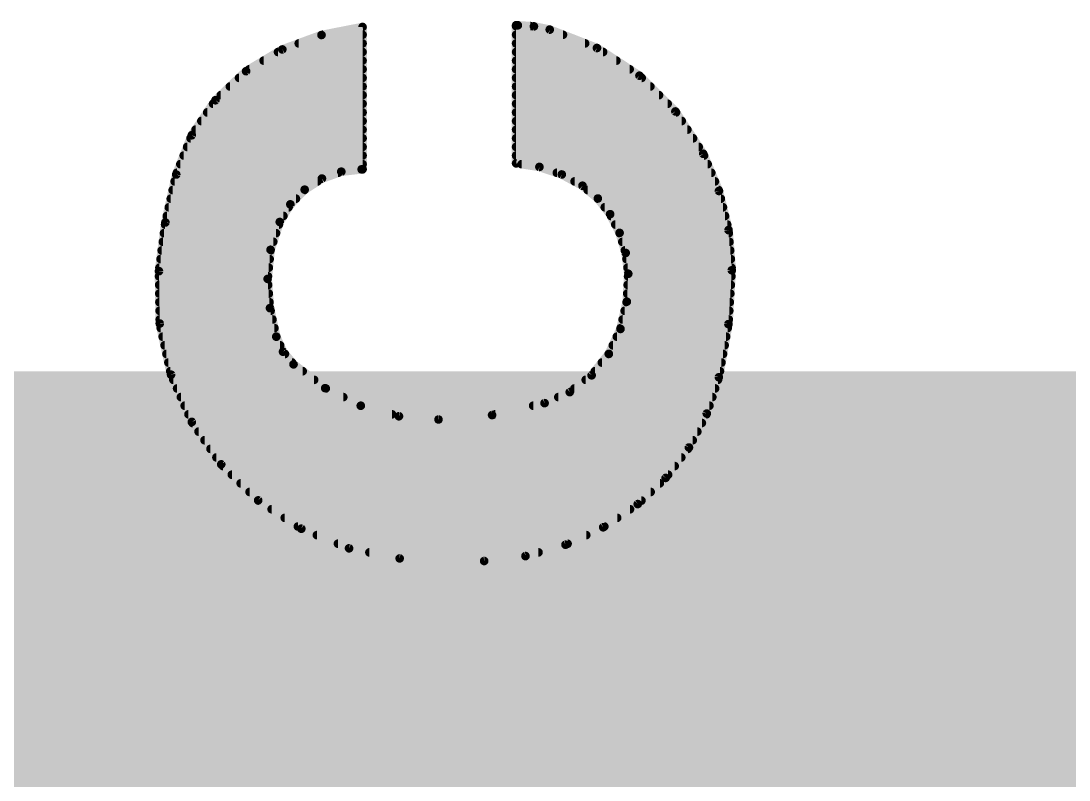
# Model space of a CAD drawing. Extents: x -1.3 to 26.8, y -12.7 to 30.6.
# Drawn here: x 9.436 to 12.522, y 17.846 to 20.081 of the extents above; entities that cross this region are included whole.
import ezdxf

# ---------------------------------------------------------------- set-up
doc = ezdxf.new("R2010")
doc.units = 0
doc.layers.add('16', color=132, linetype='CONTINUOUS')
doc.layers.add('21', color=41, linetype='CONTINUOUS')

# ---------------------------------------------------------------- blocks, each defined once
blk = doc.blocks.new('RECT')
blk.add_solid([(-0.5, -0.5), (0.5, -0.5), (-0.5, 0.5), (0.5, 0.5)])

msp = doc.modelspace()

# ---------------------------------------------------------------- linework, layer by layer
at = {"layer": '21', "const_width": 0.0254}
for points in [[(10.3212, 20.0399), (10.4419, 20.0635)], [(10.4419, 20.0635), (10.4419, 19.6444)], [(10.8941, 19.6621), (10.8941, 20.0685)], [(10.8941, 20.0685), (10.8991, 20.0685)], [(10.8941, 20.066), (10.9363, 20.066)], [(10.8991, 20.0685), (10.9465, 20.0653)], [(10.9465, 20.0653), (10.9931, 20.0558)], [(10.9931, 20.0558), (11.1322, 20.0016)], [(10.2057, 19.9974), (10.3212, 20.0399)], [(10.325, 20.0406), (10.4419, 20.0406)], [(10.8941, 20.0406), (11.0321, 20.0406)], [(10.099, 19.9334), (10.2057, 19.9974)], [(10.193, 19.9898), (10.4419, 19.9898)], [(10.2541, 20.0152), (10.4419, 20.0152)], [(10.8941, 20.0152), (11.0973, 20.0152)], [(10.8941, 19.9898), (11.1503, 19.9898)], [(11.1322, 20.0016), (11.2573, 19.9201)], [(10.1507, 19.9644), (10.4419, 19.9644)], [(10.8941, 19.9644), (11.1893, 19.9644)], [(10.0088, 19.8478), (10.099, 19.9334)], [(10.1084, 19.939), (10.4419, 19.939)], [(10.8941, 19.939), (11.2283, 19.939)], [(10.0782, 19.9136), (10.4419, 19.9136)], [(10.8941, 19.9136), (11.2639, 19.9136)], [(11.2573, 19.9201), (11.3631, 19.8148)], [(10.0246, 19.8628), (10.4419, 19.8628)], [(10.0514, 19.8882), (10.4419, 19.8882)], [(10.8941, 19.8882), (11.2894, 19.8882)], [(10.8941, 19.8628), (11.3149, 19.8628)], [(9.9391, 19.7448), (10.0088, 19.8478)], [(10.0017, 19.8374), (10.4419, 19.8374)], [(10.8941, 19.8374), (11.3404, 19.8374)], [(9.9845, 19.812), (10.4419, 19.812)], [(10.8941, 19.812), (11.365, 19.812)], [(11.3631, 19.8148), (11.4452, 19.6901)], [(9.9674, 19.7866), (10.4419, 19.7866)], [(10.8941, 19.7866), (11.3817, 19.7866)], [(9.8933, 19.6291), (9.9391, 19.7448)], [(9.9502, 19.7612), (10.4419, 19.7612)], [(10.8941, 19.7612), (11.3984, 19.7612)], [(9.9255, 19.7104), (10.4419, 19.7104)], [(9.9355, 19.7358), (10.4419, 19.7358)], [(10.8941, 19.7358), (11.4151, 19.7358)], [(10.8941, 19.7104), (11.4318, 19.7104)], [(9.9154, 19.685), (10.4419, 19.685)], [(10.8941, 19.685), (11.4474, 19.685)], [(11.4452, 19.6901), (11.4913, 19.5808)], [(9.9054, 19.6596), (10.4419, 19.6596)], [(10.9628, 19.6515), (10.8941, 19.6621)], [(10.9104, 19.6596), (11.4581, 19.6596)], [(11.0286, 19.6293), (10.9628, 19.6515)], [(9.8614, 19.488), (9.8933, 19.6291)], [(9.8953, 19.6342), (10.37, 19.6342)], [(10.3224, 19.6172), (10.2715, 19.5845)], [(10.3793, 19.6375), (10.3224, 19.6172)], [(10.4394, 19.6444), (10.3793, 19.6375)], [(10.4419, 19.6444), (10.4394, 19.6444)], [(11.0141, 19.6342), (11.4688, 19.6342)], [(11.0896, 19.5961), (11.0286, 19.6293)], [(9.8887, 19.6088), (10.3093, 19.6088)], [(10.2715, 19.5845), (10.2293, 19.5412)], [(11.0663, 19.6088), (11.4795, 19.6088)], [(11.1348, 19.5586), (11.0896, 19.5961)], [(9.8772, 19.558), (10.2457, 19.558)], [(9.883, 19.5834), (10.2704, 19.5834)], [(11.1049, 19.5834), (11.4902, 19.5834)], [(11.1709, 19.5123), (11.1348, 19.5586)], [(11.1353, 19.558), (11.4969, 19.558)], [(11.4913, 19.5808), (11.5196, 19.4655)], [(9.8715, 19.5326), (10.2242, 19.5326)], [(10.2293, 19.5412), (10.1981, 19.4894)], [(11.1551, 19.5326), (11.5031, 19.5326)], [(9.8657, 19.5072), (10.2088, 19.5072)], [(11.1988, 19.4573), (11.1709, 19.5123)], [(11.1735, 19.5072), (11.5093, 19.5072)], [(9.8425, 19.3446), (9.8614, 19.488)], [(9.8606, 19.4818), (10.1956, 19.4818)], [(10.1981, 19.4894), (10.1711, 19.4076)], [(11.1863, 19.4818), (11.5156, 19.4818)], [(11.5196, 19.4655), (11.5291, 19.3472)], [(9.8539, 19.431), (10.1788, 19.431)], [(9.8572, 19.4564), (10.1872, 19.4564)], [(11.2167, 19.3982), (11.1988, 19.4573)], [(11.199, 19.4564), (11.5203, 19.4564)], [(11.2068, 19.431), (11.5223, 19.431)], [(9.8505, 19.4056), (10.1709, 19.4056)], [(10.1711, 19.4076), (10.1625, 19.3218)], [(11.2145, 19.4056), (11.5244, 19.4056)], [(9.8472, 19.3802), (10.1683, 19.3802)], [(11.2243, 19.337), (11.2167, 19.3982)], [(11.219, 19.3802), (11.5264, 19.3802)], [(9.8449, 19.1904), (9.8425, 19.3446)], [(9.8438, 19.3548), (10.1658, 19.3548)], [(11.2221, 19.3548), (11.5285, 19.3548)], [(11.5291, 19.3472), (11.5192, 19.1886)], [(9.8427, 19.3294), (10.1633, 19.3294)], [(10.1625, 19.3218), (10.1693, 19.2358)], [(11.22, 19.2547), (11.2243, 19.337)], [(11.2239, 19.3294), (11.528, 19.3294)], [(9.8431, 19.304), (10.1639, 19.304)], [(9.8435, 19.2786), (10.1659, 19.2786)], [(11.2213, 19.2786), (11.5248, 19.2786)], [(11.2226, 19.304), (11.5264, 19.304)], [(9.8439, 19.2532), (10.1679, 19.2532)], [(11.2014, 19.1745), (11.22, 19.2547)], [(11.2197, 19.2532), (11.5232, 19.2532)], [(9.8443, 19.2278), (10.1711, 19.2278)], [(10.1693, 19.2358), (10.1879, 19.1516)], [(11.2138, 19.2278), (11.5217, 19.2278)], [(9.8447, 19.2024), (10.1767, 19.2024)], [(9.8781, 19.0398), (9.8449, 19.1904)], [(11.2079, 19.2024), (11.5201, 19.2024)], [(11.5192, 19.1886), (11.491, 19.0322)], [(9.8478, 19.177), (10.1823, 19.177)], [(11.1671, 19.1011), (11.2014, 19.1745)], [(11.202, 19.177), (11.5171, 19.177)], [(9.8534, 19.1516), (10.1879, 19.1516)], [(9.859, 19.1262), (10.1993, 19.1262)], [(10.1879, 19.1516), (10.2077, 19.1075)], [(11.1789, 19.1262), (11.508, 19.1262)], [(11.1907, 19.1516), (11.5125, 19.1516)], [(9.8646, 19.1008), (10.2133, 19.1008)], [(10.2077, 19.1075), (10.2387, 19.0703)], [(11.1164, 19.0379), (11.1671, 19.1011)], [(11.1669, 19.1008), (11.5034, 19.1008)], [(9.8702, 19.0754), (10.2345, 19.0754)], [(10.2387, 19.0703), (10.3319, 19)], [(11.1465, 19.0754), (11.4988, 19.0754)], [(9.8758, 19.05), (10.2656, 19.05)], [(9.9392, 18.9007), (9.8781, 19.0398)], [(11.0521, 18.9886), (11.1164, 19.0379)], [(11.1261, 19.05), (11.4942, 19.05)], [(11.491, 19.0322), (11.4556, 18.9252)], [(9.8848, 19.0246), (10.2993, 19.0246)], [(9.8959, 18.9992), (10.3336, 18.9992)], [(10.3319, 19), (10.4366, 18.9484)], [(11.0659, 18.9992), (11.4801, 18.9992)], [(11.0991, 19.0246), (11.4885, 19.0246)], [(9.9071, 18.9738), (10.3851, 18.9738)], [(10.9779, 18.956), (11.0521, 18.9886)], [(11.0184, 18.9738), (11.4717, 18.9738)], [(9.9183, 18.9484), (10.4367, 18.9484)], [(10.4366, 18.9484), (10.5491, 18.9173)], [(10.8234, 18.9209), (10.9779, 18.956)], [(10.9444, 18.9484), (11.4633, 18.9484)], [(9.9294, 18.923), (10.5286, 18.923)], [(10.5491, 18.9173), (10.6655, 18.9078)], [(10.6655, 18.9078), (10.8234, 18.9209)], [(10.8326, 18.923), (11.4544, 18.923)], [(11.4556, 18.9252), (11.4029, 18.8255)], [(10.0258, 18.7758), (9.9392, 18.9007)], [(9.9414, 18.8976), (11.441, 18.8976)], [(9.959, 18.8722), (11.4276, 18.8722)], [(9.9766, 18.8468), (11.4142, 18.8468)], [(9.9942, 18.8214), (11.3998, 18.8214)], [(11.4029, 18.8255), (11.3345, 18.7359)], [(10.0118, 18.796), (11.3804, 18.796)], [(10.1346, 18.6697), (10.0258, 18.7758)], [(10.0311, 18.7706), (11.361, 18.7706)], [(10.0571, 18.7452), (11.3416, 18.7452)], [(11.3345, 18.7359), (11.2522, 18.6588)], [(10.0832, 18.7198), (11.3173, 18.7198)], [(10.1092, 18.6944), (11.2902, 18.6944)], [(10.2616, 18.5863), (10.1346, 18.6697)], [(10.1356, 18.669), (11.2631, 18.669)], [(11.2522, 18.6588), (11.1505, 18.5906)], [(10.1743, 18.6436), (11.2295, 18.6436)], [(10.2129, 18.6182), (11.1917, 18.6182)], [(10.2516, 18.5928), (11.1538, 18.5928)], [(10.4022, 18.5286), (10.2616, 18.5863)], [(10.3076, 18.5674), (11.1005, 18.5674)], [(11.1505, 18.5906), (11.0394, 18.5391)], [(10.3695, 18.542), (11.0456, 18.542)], [(11.0394, 18.5391), (10.9217, 18.5057)], [(10.5512, 18.4988), (10.4022, 18.5286)], [(10.4622, 18.5166), (10.96, 18.5166)], [(10.9217, 18.5057), (10.8001, 18.4912)], [(10.8001, 18.4912), (10.5512, 18.4988)]]:
    msp.add_lwpolyline(points, dxfattribs=at)
at = {"layer": '21', "const_width": 0.0127}
for points in [[(10.4482, 20.0635, 1), (10.4356, 20.0635)], [(10.4431, 20.0573, 1), (10.4407, 20.0697)], [(10.8941, 20.0749, 1), (10.8941, 20.0621)], [(10.8941, 20.0724, 1), (10.8941, 20.0597)], [(10.9004, 20.0685, 1), (10.8878, 20.0685)], [(10.8995, 20.0748, 1), (10.8987, 20.0622)], [(10.8991, 20.0621, 1), (10.8991, 20.0749)], [(10.9363, 20.0597, 1), (10.9363, 20.0724)], [(10.9478, 20.0715, 1), (10.9453, 20.0591)], [(10.9461, 20.059, 1), (10.947, 20.0716)], [(10.9954, 20.0617, 1), (10.9908, 20.0499)], [(10.9918, 20.0496, 1), (10.9944, 20.062)], [(10.3199, 20.0461, 1), (10.3224, 20.0336)], [(10.325, 20.047, 1), (10.325, 20.0343)], [(10.3234, 20.0339, 1), (10.319, 20.0458)], [(10.4419, 20.0343, 1), (10.4419, 20.047)], [(10.8941, 20.047, 1), (10.8941, 20.0343)], [(11.0321, 20.0343, 1), (11.0321, 20.047)], [(10.193, 19.9962, 1), (10.193, 19.9835)], [(10.2035, 20.0034, 1), (10.2079, 19.9914)], [(10.209, 19.992, 1), (10.2024, 20.0028)], [(10.2541, 20.0216, 1), (10.2541, 20.0088)], [(10.4419, 20.0088, 1), (10.4419, 20.0216)], [(10.4419, 19.9835, 1), (10.4419, 19.9962)], [(10.8941, 20.0216, 1), (10.8941, 20.0088)], [(10.8941, 19.9962, 1), (10.8941, 19.9835)], [(11.0973, 20.0088, 1), (11.0973, 20.0216)], [(11.1357, 20.0069, 1), (11.1287, 19.9963)], [(11.1299, 19.9957, 1), (11.1345, 20.0075)], [(11.1503, 19.9835, 1), (11.1503, 19.9962)], [(10.1507, 19.9708, 1), (10.1507, 19.9581)], [(10.4419, 19.9581, 1), (10.4419, 19.9708)], [(10.8941, 19.9708, 1), (10.8941, 19.9581)], [(11.1893, 19.9581, 1), (11.1893, 19.9708)], [(10.0958, 19.9388, 1), (10.1023, 19.9279)], [(10.1034, 19.9288, 1), (10.0947, 19.938)], [(10.1084, 19.9454, 1), (10.1084, 19.9326)], [(10.4419, 19.9326, 1), (10.4419, 19.9454)], [(10.8941, 19.9454, 1), (10.8941, 19.9326)], [(11.2283, 19.9326, 1), (11.2283, 19.9454)], [(10.0782, 19.92, 1), (10.0782, 19.9073)], [(10.4419, 19.9073, 1), (10.4419, 19.92)], [(10.8941, 19.92, 1), (10.8941, 19.9073)], [(11.2618, 19.9246, 1), (11.2528, 19.9156)], [(11.2538, 19.9148, 1), (11.2608, 19.9254)], [(11.2639, 19.9073, 1), (11.2639, 19.92)], [(10.0246, 19.8692, 1), (10.0246, 19.8564)], [(10.0514, 19.8946, 1), (10.0514, 19.8819)], [(10.4419, 19.8819, 1), (10.4419, 19.8946)], [(10.4419, 19.8564, 1), (10.4419, 19.8692)], [(10.8941, 19.8946, 1), (10.8941, 19.8819)], [(10.8941, 19.8692, 1), (10.8941, 19.8564)], [(11.2894, 19.8819, 1), (11.2894, 19.8946)], [(11.3149, 19.8564, 1), (11.3149, 19.8692)], [(10.0017, 19.8438, 1), (10.0017, 19.8311)], [(10.0044, 19.8524, 1), (10.0131, 19.8432)], [(10.014, 19.8443, 1), (10.0035, 19.8514)], [(10.4419, 19.8311, 1), (10.4419, 19.8438)], [(10.8941, 19.8438, 1), (10.8941, 19.8311)], [(11.3404, 19.8311, 1), (11.3404, 19.8438)], [(9.9845, 19.8184, 1), (9.9845, 19.8056)], [(10.4419, 19.8056, 1), (10.4419, 19.8184)], [(10.8941, 19.8184, 1), (10.8941, 19.8056)], [(11.3684, 19.8183, 1), (11.3578, 19.8113)], [(11.3586, 19.8103, 1), (11.3676, 19.8193)], [(11.365, 19.8056, 1), (11.365, 19.8184)], [(9.9674, 19.793, 1), (9.9674, 19.7802)], [(10.4419, 19.7802, 1), (10.4419, 19.793)], [(10.8941, 19.793, 1), (10.8941, 19.7802)], [(11.3817, 19.7802, 1), (11.3817, 19.793)], [(9.9338, 19.7483, 1), (9.9443, 19.7412)], [(9.945, 19.7424, 1), (9.9332, 19.7471)], [(9.9502, 19.7676, 1), (9.9502, 19.7549)], [(10.4419, 19.7549, 1), (10.4419, 19.7676)], [(10.8941, 19.7676, 1), (10.8941, 19.7549)], [(11.3984, 19.7549, 1), (11.3984, 19.7676)], [(9.9255, 19.7168, 1), (9.9255, 19.704)], [(9.9355, 19.7422, 1), (9.9355, 19.7294)], [(10.4419, 19.7294, 1), (10.4419, 19.7422)], [(10.4419, 19.704, 1), (10.4419, 19.7168)], [(10.8941, 19.7422, 1), (10.8941, 19.7294)], [(10.8941, 19.7168, 1), (10.8941, 19.704)], [(11.4151, 19.7294, 1), (11.4151, 19.7422)], [(11.4318, 19.704, 1), (11.4318, 19.7168)], [(9.9154, 19.6914, 1), (9.9154, 19.6787)], [(10.4419, 19.6787, 1), (10.4419, 19.6914)], [(10.8941, 19.6914, 1), (10.8941, 19.6787)], [(11.4511, 19.6926, 1), (11.4393, 19.6876)], [(11.4399, 19.6866, 1), (11.4505, 19.6936)], [(11.4474, 19.6787, 1), (11.4474, 19.6914)], [(9.9054, 19.666, 1), (9.9054, 19.6532)], [(10.4419, 19.6532, 1), (10.4419, 19.666)], [(10.8951, 19.6684, 1), (10.8931, 19.6558)], [(10.8878, 19.6621, 1), (10.9004, 19.6621)], [(10.9104, 19.666, 1), (10.9104, 19.6532)], [(10.9648, 19.6576, 1), (10.9607, 19.6455)], [(10.9618, 19.6453, 1), (10.9637, 19.6578)], [(11.4581, 19.6532, 1), (11.4581, 19.666)], [(9.8874, 19.6314, 1), (9.8992, 19.6268)], [(9.8995, 19.6277, 1), (9.8871, 19.6305)], [(9.8953, 19.6406, 1), (9.8953, 19.6278)], [(10.3202, 19.6232, 1), (10.3245, 19.6112)], [(10.3258, 19.6119, 1), (10.3189, 19.6226)], [(10.37, 19.6278, 1), (10.37, 19.6406)], [(10.3786, 19.6438, 1), (10.38, 19.6312)], [(10.3815, 19.6315, 1), (10.3772, 19.6435)], [(10.4394, 19.6508, 1), (10.4394, 19.638)], [(10.4356, 19.6444, 1), (10.4482, 19.6444)], [(10.4401, 19.6381, 1), (10.4387, 19.6507)], [(10.4419, 19.638, 1), (10.4419, 19.6508)], [(11.0141, 19.6406, 1), (11.0141, 19.6278)], [(11.0316, 19.6349, 1), (11.0256, 19.6237)], [(11.0266, 19.6233, 1), (11.0306, 19.6353)], [(11.4688, 19.6278, 1), (11.4688, 19.6406)], [(9.8887, 19.6152, 1), (9.8887, 19.6025)], [(10.276, 19.5801, 1), (10.2669, 19.589)], [(10.3093, 19.6025, 1), (10.3093, 19.6152)], [(11.0663, 19.6152, 1), (11.0663, 19.6025)], [(11.0937, 19.601, 1), (11.0855, 19.5912)], [(11.0866, 19.5905, 1), (11.0926, 19.6017)], [(11.4795, 19.6025, 1), (11.4795, 19.6152)], [(9.8772, 19.5644, 1), (9.8772, 19.5516)], [(9.883, 19.5898, 1), (9.883, 19.577)], [(10.2457, 19.5516, 1), (10.2457, 19.5644)], [(10.2681, 19.5899, 1), (10.2749, 19.5792)], [(10.2704, 19.577, 1), (10.2704, 19.5898)], [(11.1049, 19.5898, 1), (11.1049, 19.577)], [(11.1398, 19.5625, 1), (11.1298, 19.5547)], [(11.1353, 19.5644, 1), (11.1353, 19.5516)], [(11.1307, 19.5537, 1), (11.1388, 19.5635)], [(11.4975, 19.5823, 1), (11.4852, 19.5793)], [(11.4855, 19.5783, 1), (11.4972, 19.5832)], [(11.4902, 19.577, 1), (11.4902, 19.5898)], [(11.4969, 19.5516, 1), (11.4969, 19.5644)], [(9.8715, 19.539, 1), (9.8715, 19.5263)], [(10.2248, 19.5456, 1), (10.2339, 19.5368)], [(10.2348, 19.5379, 1), (10.2239, 19.5445)], [(10.2242, 19.5263, 1), (10.2242, 19.539)], [(11.1551, 19.539, 1), (11.1551, 19.5263)], [(11.5031, 19.5263, 1), (11.5031, 19.539)], [(9.8657, 19.5136, 1), (9.8657, 19.5008)], [(10.2088, 19.5008, 1), (10.2088, 19.5136)], [(11.1766, 19.5152, 1), (11.1652, 19.5094)], [(11.1659, 19.5084, 1), (11.1759, 19.5162)], [(11.1735, 19.5136, 1), (11.1735, 19.5008)], [(11.5093, 19.5008, 1), (11.5093, 19.5136)], [(9.8606, 19.4882, 1), (9.8606, 19.4754)], [(9.8552, 19.4894, 1), (9.8676, 19.4866)], [(9.8677, 19.4872, 1), (9.8551, 19.4888)], [(10.1927, 19.4927, 1), (10.2035, 19.4861)], [(10.2041, 19.4874, 1), (10.1921, 19.4914)], [(10.1956, 19.4754, 1), (10.1956, 19.4882)], [(11.1863, 19.4882, 1), (11.1863, 19.4754)], [(11.5259, 19.466, 1), (11.5132, 19.465)], [(11.5134, 19.464, 1), (11.5257, 19.467)], [(11.5156, 19.4754, 1), (11.5156, 19.4882)], [(9.8539, 19.4374, 1), (9.8539, 19.4246)], [(9.8572, 19.4628, 1), (9.8572, 19.4501)], [(10.1788, 19.4246, 1), (10.1788, 19.4374)], [(10.1872, 19.4501, 1), (10.1872, 19.4628)], [(11.2048, 19.4591, 1), (11.1927, 19.4554)], [(11.199, 19.4628, 1), (11.199, 19.4501)], [(11.1931, 19.4544, 1), (11.2044, 19.4601)], [(11.2068, 19.4374, 1), (11.2068, 19.4246)], [(11.5203, 19.4501, 1), (11.5203, 19.4628)], [(11.5223, 19.4246, 1), (11.5223, 19.4374)], [(9.8505, 19.412, 1), (9.8505, 19.3992)], [(10.165, 19.4096, 1), (10.1771, 19.4056)], [(10.1774, 19.4069, 1), (10.1648, 19.4082)], [(10.1709, 19.3992, 1), (10.1709, 19.412)], [(11.2145, 19.412, 1), (11.2145, 19.3992)], [(11.5244, 19.3992, 1), (11.5244, 19.412)], [(9.8472, 19.3866, 1), (9.8472, 19.3739)], [(10.1683, 19.3739, 1), (10.1683, 19.3866)], [(11.223, 19.399, 1), (11.2104, 19.3975)], [(11.2107, 19.3964, 1), (11.2228, 19.4001)], [(11.219, 19.3866, 1), (11.219, 19.3739)], [(11.5264, 19.3739, 1), (11.5264, 19.3866)], [(9.8488, 19.3447, 1), (9.8362, 19.3445)], [(9.8362, 19.3454, 1), (9.8488, 19.3438)], [(9.8438, 19.3612, 1), (9.8438, 19.3484)], [(10.1658, 19.3484, 1), (10.1658, 19.3612)], [(11.2221, 19.3612, 1), (11.2221, 19.3484)], [(11.5354, 19.3468, 1), (11.5228, 19.3476)], [(11.5228, 19.3467, 1), (11.5354, 19.3477)], [(11.5285, 19.3484, 1), (11.5285, 19.3612)], [(9.8427, 19.3358, 1), (9.8427, 19.323)], [(10.1688, 19.3223, 1), (10.1562, 19.3213)], [(10.1562, 19.3224, 1), (10.1688, 19.3212)], [(10.1633, 19.323, 1), (10.1633, 19.3358)], [(11.2239, 19.3358, 1), (11.2239, 19.323)], [(11.2306, 19.3367, 1), (11.218, 19.3373)], [(11.218, 19.3362, 1), (11.2306, 19.3378)], [(11.528, 19.323, 1), (11.528, 19.3358)], [(9.8431, 19.3104, 1), (9.8431, 19.2977)], [(9.8435, 19.285, 1), (9.8435, 19.2722)], [(10.1639, 19.2977, 1), (10.1639, 19.3104)], [(10.1659, 19.2722, 1), (10.1659, 19.285)], [(11.2213, 19.285, 1), (11.2213, 19.2722)], [(11.2226, 19.3104, 1), (11.2226, 19.2977)], [(11.5248, 19.2722, 1), (11.5248, 19.285)], [(11.5264, 19.2977, 1), (11.5264, 19.3104)], [(9.8439, 19.2596, 1), (9.8439, 19.2468)], [(10.1679, 19.2468, 1), (10.1679, 19.2596)], [(11.2197, 19.2596, 1), (11.2197, 19.2468)], [(11.2137, 19.2551, 1), (11.2264, 19.2544)], [(11.2262, 19.2533, 1), (11.2139, 19.2562)], [(11.5232, 19.2468, 1), (11.5232, 19.2596)], [(9.8443, 19.2342, 1), (9.8443, 19.2215)], [(10.1755, 19.2372, 1), (10.1631, 19.2345)], [(10.163, 19.2353, 1), (10.1757, 19.2363)], [(10.1711, 19.2215, 1), (10.1711, 19.2342)], [(11.2138, 19.2342, 1), (11.2138, 19.2215)], [(11.5217, 19.2215, 1), (11.5217, 19.2342)], [(9.8447, 19.2088, 1), (9.8447, 19.196)], [(9.8511, 19.1918, 1), (9.8387, 19.189)], [(9.8385, 19.1903, 1), (9.8512, 19.1905)], [(10.1767, 19.196, 1), (10.1767, 19.2088)], [(11.2079, 19.2088, 1), (11.2079, 19.196)], [(11.5255, 19.1875, 1), (11.513, 19.1897)], [(11.5201, 19.196, 1), (11.5201, 19.2088)], [(9.8478, 19.1834, 1), (9.8478, 19.1706)], [(10.1823, 19.1706, 1), (10.1823, 19.1834)], [(11.1952, 19.1759, 1), (11.2076, 19.1731)], [(11.2072, 19.1718, 1), (11.1956, 19.1772)], [(11.202, 19.1834, 1), (11.202, 19.1706)], [(11.5129, 19.189, 1), (11.5256, 19.1882)], [(11.5171, 19.1706, 1), (11.5171, 19.1834)], [(9.8534, 19.158, 1), (9.8534, 19.1453)], [(9.859, 19.1326, 1), (9.859, 19.1198)], [(10.1937, 19.1542, 1), (10.1821, 19.149)], [(10.1817, 19.1502, 1), (10.1941, 19.153)], [(10.1879, 19.1453, 1), (10.1879, 19.158)], [(10.1993, 19.1198, 1), (10.1993, 19.1326)], [(11.1789, 19.1326, 1), (11.1789, 19.1198)], [(11.1907, 19.158, 1), (11.1907, 19.1453)], [(11.508, 19.1198, 1), (11.508, 19.1326)], [(11.5125, 19.1453, 1), (11.5125, 19.158)], [(9.8646, 19.1072, 1), (9.8646, 19.0944)], [(10.2126, 19.1115, 1), (10.2029, 19.1034)], [(10.2019, 19.1049, 1), (10.2135, 19.1101)], [(10.2133, 19.0944, 1), (10.2133, 19.1072)], [(11.1669, 19.1072, 1), (11.1669, 19.0944)], [(11.1614, 19.1037, 1), (11.1729, 19.0984)], [(11.1721, 19.0971, 1), (11.1622, 19.105)], [(11.5034, 19.0944, 1), (11.5034, 19.1072)], [(9.8702, 19.0818, 1), (9.8702, 19.0691)], [(10.2425, 19.0754, 1), (10.2349, 19.0652)], [(10.2338, 19.0662, 1), (10.2436, 19.0744)], [(10.2345, 19.0691, 1), (10.2345, 19.0818)], [(11.1465, 19.0818, 1), (11.1465, 19.0691)], [(11.4988, 19.0691, 1), (11.4988, 19.0818)], [(9.8758, 19.0564, 1), (9.8758, 19.0436)], [(9.8839, 19.0424, 1), (9.8723, 19.0372)], [(9.8719, 19.0384, 1), (9.8843, 19.0412)], [(10.2656, 19.0436, 1), (10.2656, 19.0564)], [(11.1115, 19.0419, 1), (11.1214, 19.0339)], [(11.1203, 19.0328, 1), (11.1125, 19.0429)], [(11.1261, 19.0564, 1), (11.1261, 19.0436)], [(11.497, 19.0302, 1), (11.485, 19.0342)], [(11.4942, 19.0436, 1), (11.4942, 19.0564)], [(9.8848, 19.031, 1), (9.8848, 19.0182)], [(9.8959, 19.0056, 1), (9.8959, 18.9929)], [(10.2993, 19.0182, 1), (10.2993, 19.031)], [(10.3347, 19.0057, 1), (10.3291, 18.9943)], [(10.3281, 18.9949, 1), (10.3357, 19.0051)], [(10.3336, 18.9929, 1), (10.3336, 19.0056)], [(11.0659, 19.0056, 1), (11.0659, 18.9929)], [(11.0991, 19.031, 1), (11.0991, 19.0182)], [(11.4801, 18.9929, 1), (11.4801, 19.0056)], [(11.4848, 19.0333, 1), (11.4972, 19.0311)], [(11.4885, 19.0182, 1), (11.4885, 19.031)], [(9.9071, 18.9802, 1), (9.9071, 18.9674)], [(10.3851, 18.9674, 1), (10.3851, 18.9802)], [(11.0184, 18.9802, 1), (11.0184, 18.9674)], [(11.0482, 18.9936, 1), (11.056, 18.9835)], [(11.0546, 18.9828, 1), (11.0495, 18.9944)], [(11.4717, 18.9674, 1), (11.4717, 18.9802)], [(9.9183, 18.9548, 1), (9.9183, 18.942)], [(10.4383, 18.9545, 1), (10.4349, 18.9423)], [(10.4338, 18.9427, 1), (10.4394, 18.9541)], [(10.4367, 18.942, 1), (10.4367, 18.9548)], [(10.9444, 18.9548, 1), (10.9444, 18.942)], [(10.9753, 18.9618, 1), (10.9805, 18.9502)], [(10.9793, 18.9498, 1), (10.9765, 18.9622)], [(11.4633, 18.942, 1), (11.4633, 18.9548)], [(9.9294, 18.9294, 1), (9.9294, 18.9167)], [(10.5286, 18.9167, 1), (10.5286, 18.9294)], [(10.5497, 18.9236, 1), (10.5486, 18.911)], [(10.5475, 18.9112, 1), (10.5508, 18.9234)], [(10.665, 18.9141, 1), (10.666, 18.9015)], [(10.665, 18.9015, 1), (10.666, 18.9141)], [(10.822, 18.9271, 1), (10.8248, 18.9147)], [(10.8239, 18.9146, 1), (10.8229, 18.9272)], [(10.8326, 18.9294, 1), (10.8326, 18.9167)], [(11.4495, 18.9272, 1), (11.4616, 18.9232)], [(11.4612, 18.9222, 1), (11.4499, 18.9281)], [(11.4544, 18.9167, 1), (11.4544, 18.9294)], [(9.9445, 18.9043, 1), (9.934, 18.8971)], [(9.9334, 18.8981, 1), (9.9451, 18.9032)], [(9.9414, 18.904, 1), (9.9414, 18.8912)], [(11.441, 18.8912, 1), (11.441, 18.904)], [(9.959, 18.8786, 1), (9.959, 18.8658)], [(9.9766, 18.8532, 1), (9.9766, 18.8405)], [(11.4142, 18.8405, 1), (11.4142, 18.8532)], [(11.4276, 18.8658, 1), (11.4276, 18.8786)], [(9.9942, 18.8278, 1), (9.9942, 18.815)], [(11.3973, 18.8284, 1), (11.4085, 18.8225)], [(11.408, 18.8216, 1), (11.3979, 18.8293)], [(11.3998, 18.815, 1), (11.3998, 18.8278)], [(10.0118, 18.8024, 1), (10.0118, 18.7896)], [(11.3804, 18.7896, 1), (11.3804, 18.8024)], [(10.0302, 18.7803, 1), (10.0214, 18.7712)], [(10.0206, 18.7722, 1), (10.031, 18.7794)], [(10.0311, 18.777, 1), (10.0311, 18.7643)], [(11.361, 18.7643, 1), (11.361, 18.777)], [(10.0571, 18.7516, 1), (10.0571, 18.7388)], [(11.3294, 18.7397, 1), (11.3395, 18.732)], [(11.3388, 18.7312, 1), (11.3302, 18.7405)], [(11.3416, 18.7388, 1), (11.3416, 18.7516)], [(10.0832, 18.7262, 1), (10.0832, 18.7134)], [(10.1092, 18.7008, 1), (10.1092, 18.6881)], [(11.2902, 18.6881, 1), (11.2902, 18.7008)], [(11.3173, 18.7134, 1), (11.3173, 18.7262)], [(10.1381, 18.675, 1), (10.1311, 18.6644)], [(10.1356, 18.6754, 1), (10.1356, 18.6626)], [(10.1301, 18.6651, 1), (10.139, 18.6742)], [(11.2557, 18.6535, 1), (11.2487, 18.6641)], [(11.2631, 18.6626, 1), (11.2631, 18.6754)], [(10.1743, 18.65, 1), (10.1743, 18.6372)], [(11.2295, 18.6372, 1), (11.2295, 18.65)], [(11.2479, 18.6634, 1), (11.2565, 18.6542)], [(10.2129, 18.6246, 1), (10.2129, 18.6119)], [(11.1917, 18.6119, 1), (11.1917, 18.6246)], [(10.2516, 18.5992, 1), (10.2516, 18.5864)], [(10.264, 18.5921, 1), (10.2592, 18.5804)], [(10.2581, 18.5809, 1), (10.2651, 18.5916)], [(10.3076, 18.5738, 1), (10.3076, 18.561)], [(11.1005, 18.561, 1), (11.1005, 18.5738)], [(11.147, 18.5959, 1), (11.1541, 18.5853)], [(11.1532, 18.5848, 1), (11.1479, 18.5963)], [(11.1538, 18.5864, 1), (11.1538, 18.5992)], [(10.3695, 18.5484, 1), (10.3695, 18.5357)], [(11.0368, 18.5449, 1), (11.0421, 18.5334)], [(11.0412, 18.533, 1), (11.0377, 18.5452)], [(11.0456, 18.5357, 1), (11.0456, 18.5484)], [(10.4034, 18.5348, 1), (10.4009, 18.5224)], [(10.3998, 18.5227, 1), (10.4046, 18.5345)], [(10.4622, 18.523, 1), (10.4622, 18.5102)], [(10.9199, 18.5118, 1), (10.9234, 18.4996)], [(10.9224, 18.4994, 1), (10.9209, 18.512)], [(10.96, 18.5102, 1), (10.96, 18.523)], [(10.5514, 18.5051, 1), (10.551, 18.4925)], [(10.55, 18.4926, 1), (10.5524, 18.505)], [(10.7993, 18.4975, 1), (10.8009, 18.4849)], [(10.7999, 18.4849, 1), (10.8003, 18.4975)]]:
    msp.add_lwpolyline(points, format="xyb", dxfattribs=at)

# ---------------------------------------------------------------- block references
at = {"layer": '16', "xscale": 7.62, "yscale": 7.62, "rotation": 270}
msp.add_blockref('RECT', (10.16, 15.24), dxfattribs=at)
at = {"layer": '21', "xscale": 0.4953, "yscale": 0.4851, "rotation": 90}
msp.add_blockref('RECT', (11.2586, 18.1344), dxfattribs=at)

doc.saveas('drawing.dxf')
